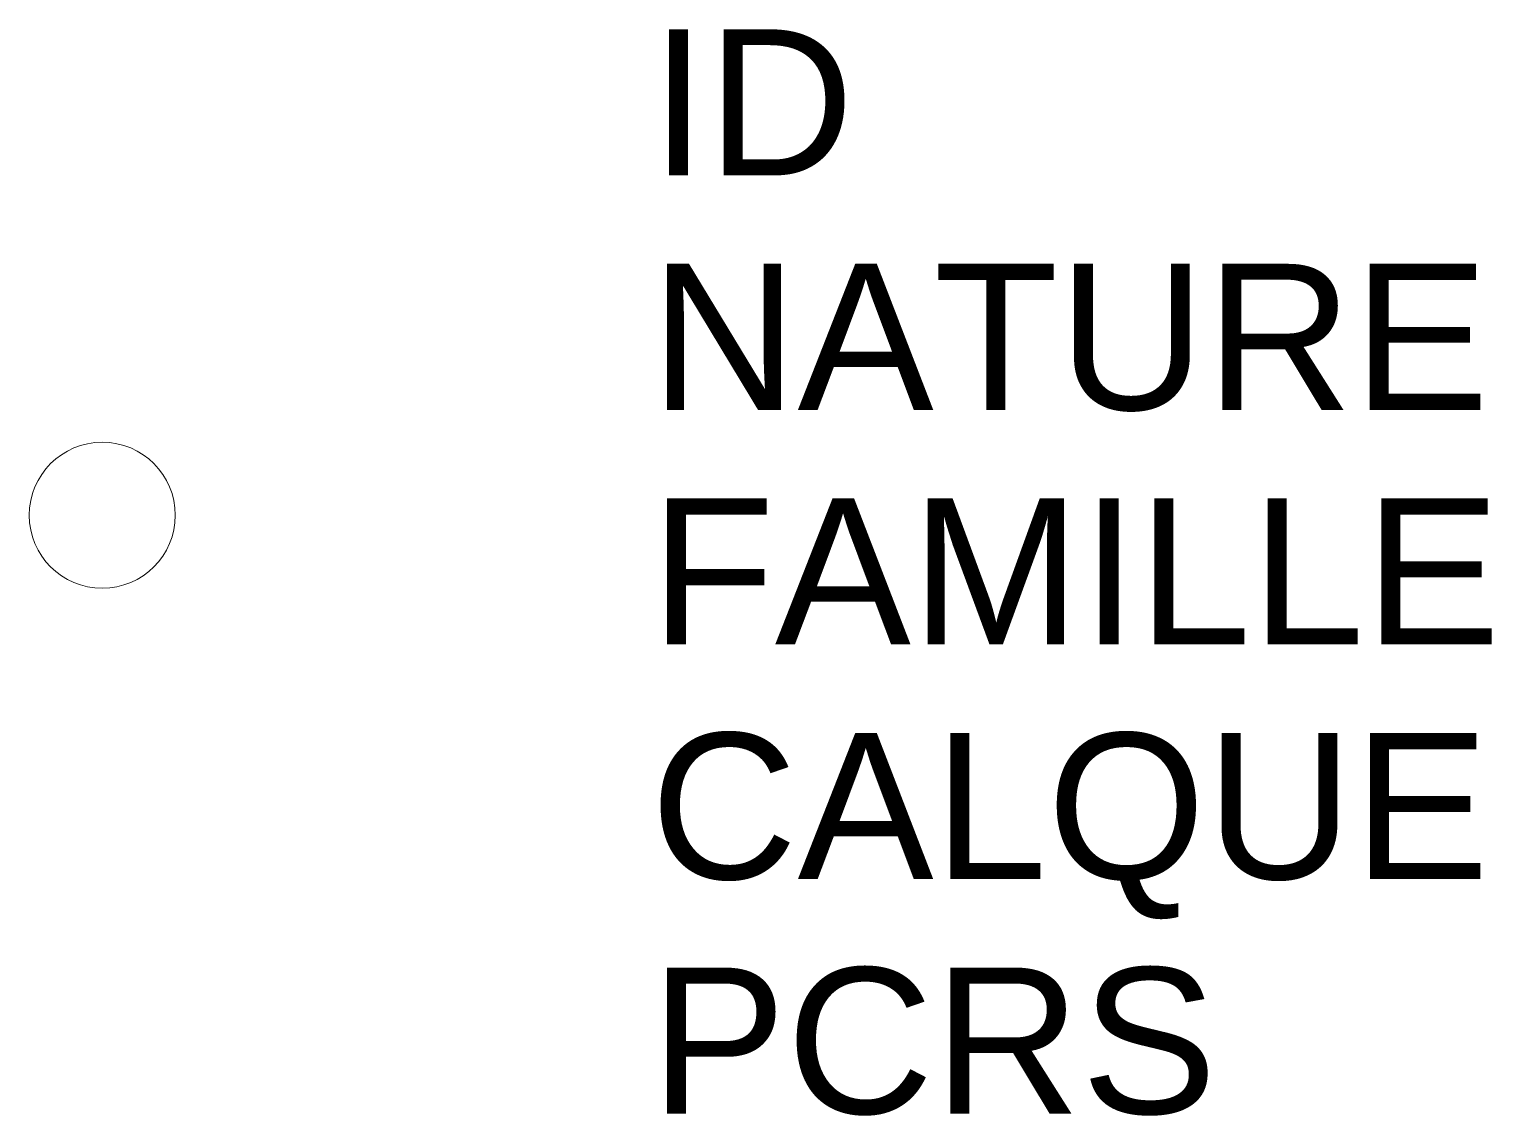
# Model space of a CAD drawing. Header units: metres. Extents: x -0.1 to 1.9, y -0.82 to 0.67.
import ezdxf

# ---------------------------------------------------------------- set-up
doc = ezdxf.new("R2010")
doc.units = ezdxf.units.M
doc.linetypes.add('Socle_Continu', pattern=[2.5, 2.5, 0])
doc.layers.add('MOBUR_SCS', color=251, linetype='Socle_Continu', lineweight=13)
doc.styles.get("Standard").update_dxf_attribs({"font": 'arial.ttf'})

msp = doc.modelspace()

# ---------------------------------------------------------------- linework, layer by layer
at = {"layer": 'MOBUR_SCS', "linetype": 'Socle_Continu'}
msp.add_circle((0, 0), 0.1, dxfattribs=at)

# ---------------------------------------------------------------- texts
at = {"layer": 'MOBUR_SCS', "linetype": 'Socle_Continu', "flags": 9}
for tag, p, s in [('ID', (0.7503, 0.4655), 'NP_0933'), ('NATURE', (0.7503, 0.1443), 'Potelet rond'), ('FAMILLE', (0.7503, -0.177), 'Mobilier urbain'), ('CALQUE', (0.7503, -0.4983), 'MOBUR_SCS'), ('PCRS', (0.7503, -0.8196), 'HabillageSymbole')]:
    msp.add_attdef(tag, p, s, height=0.2, dxfattribs=at)

doc.saveas('drawing.dxf')
